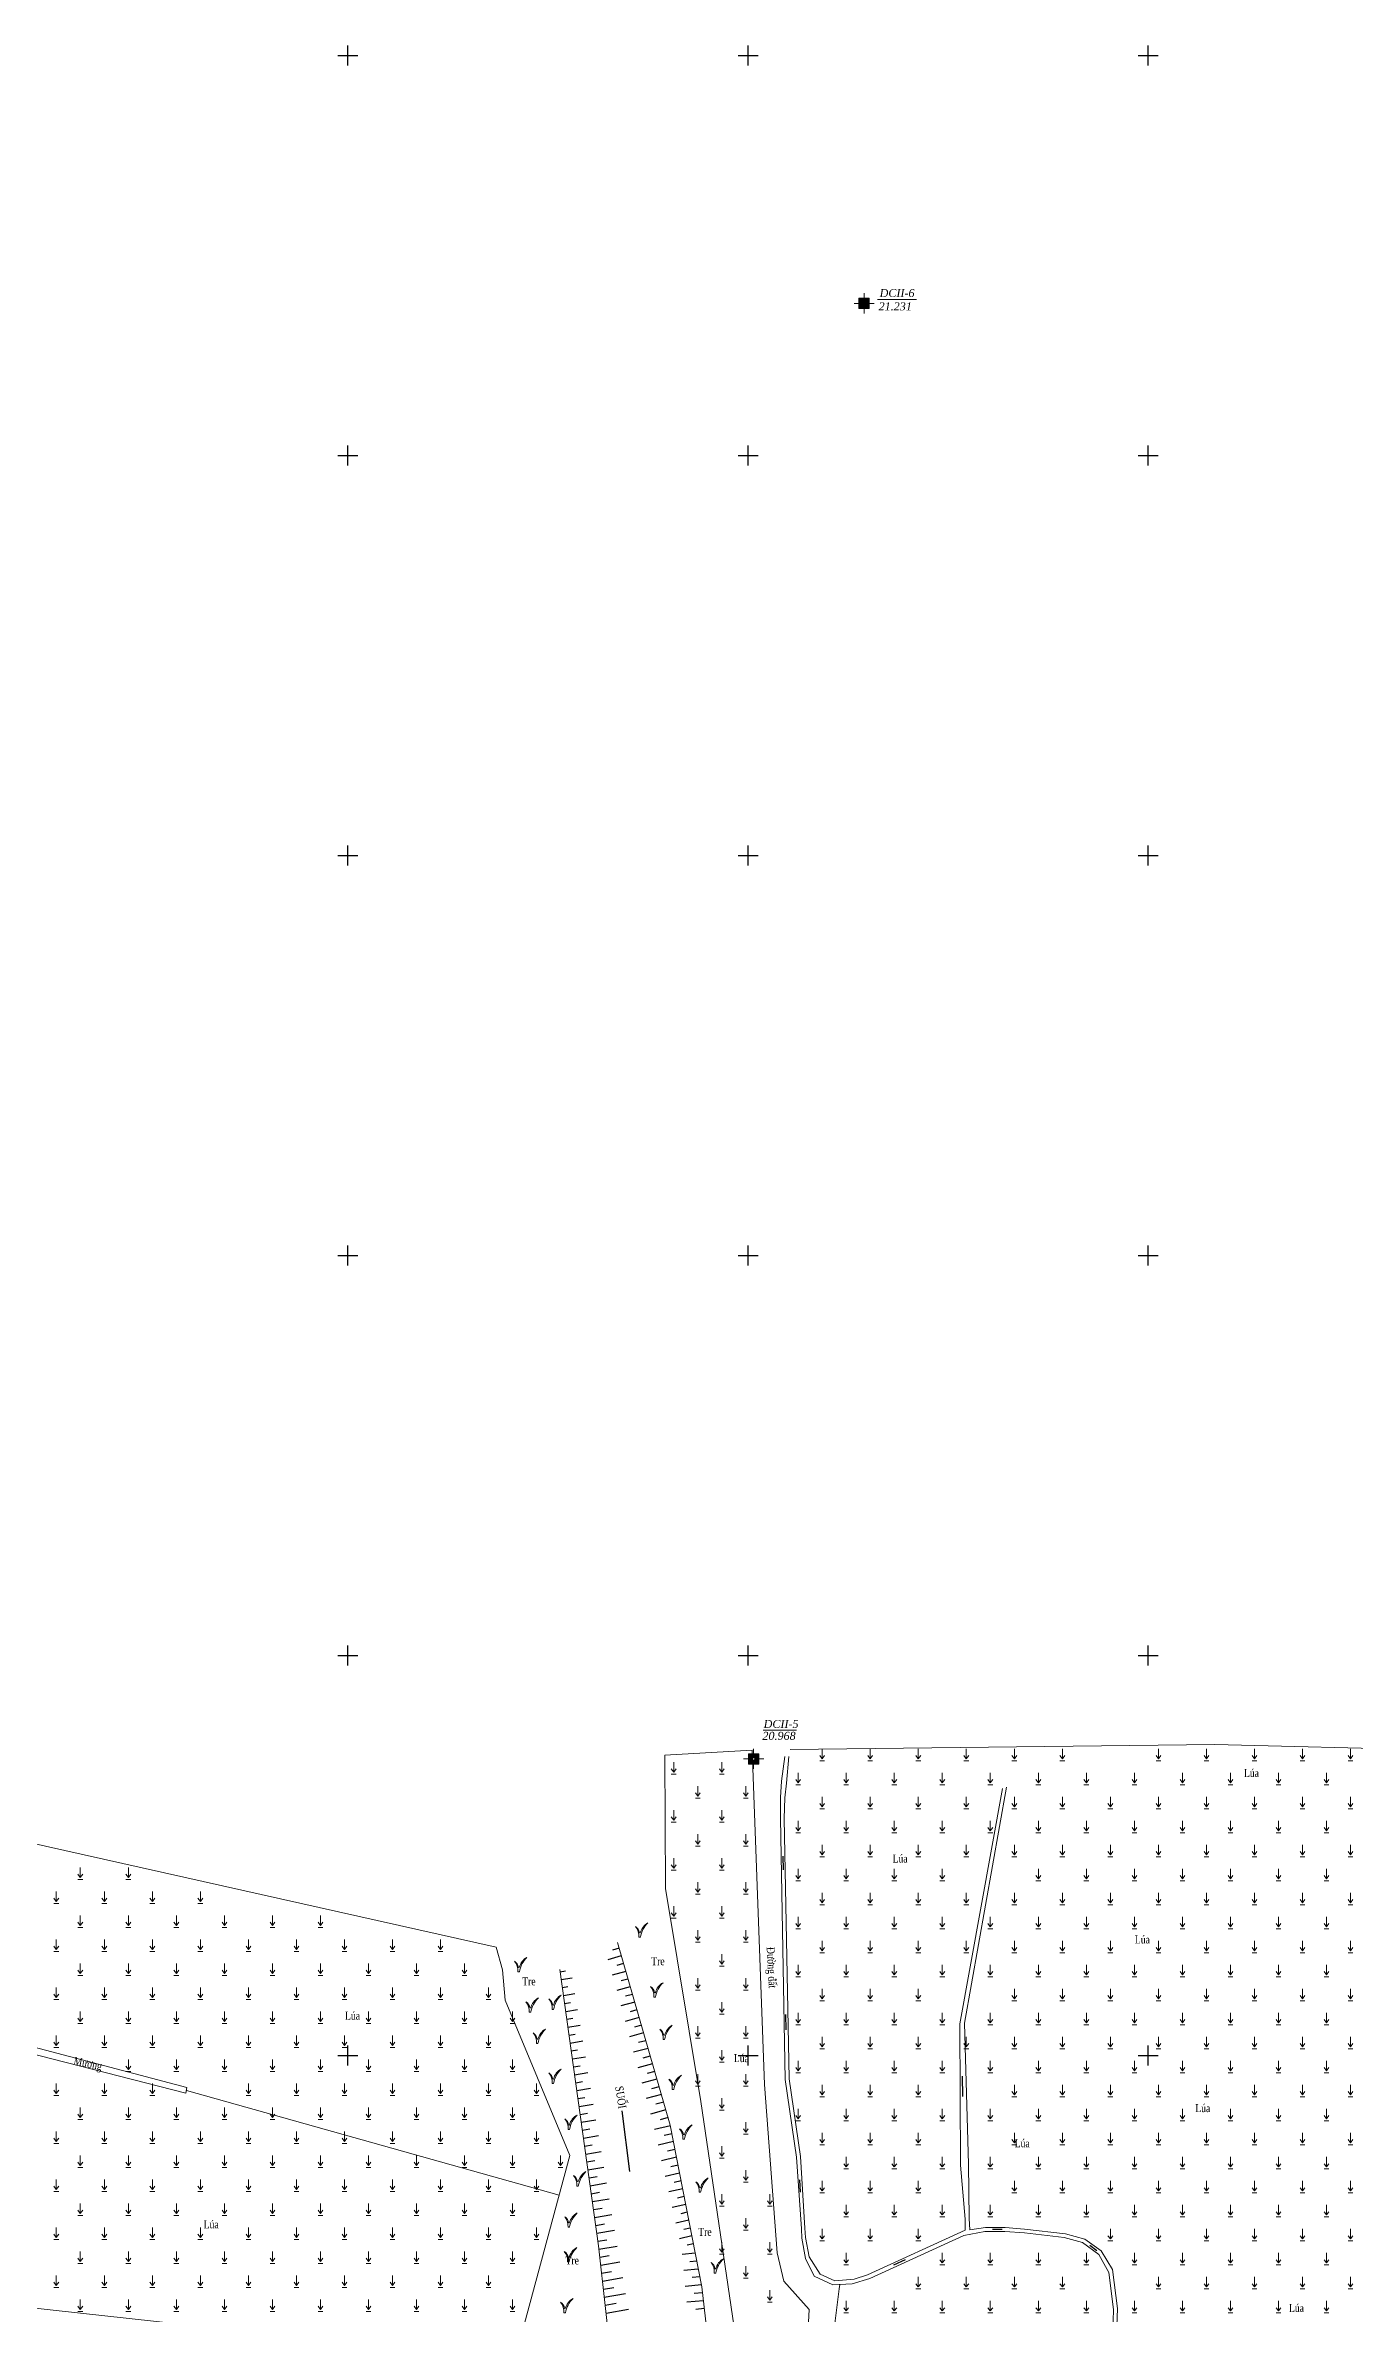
# Model space of a CAD drawing. Header units: metres. Extents: x 585499 to 586851, y 1565849 to 1566901.
# Drawn here: x 586262.2 to 586425.8, y 1566617.8 to 1566901.2 of the extents above; entities that cross this region are included whole.
import ezdxf
from ezdxf.enums import TextEntityAlignment as Align

# ---------------------------------------------------------------- set-up
doc = ezdxf.new("R2010")
doc.units = ezdxf.units.M
for name, color, linetype, lineweight in [('DAUGACH', 7, 'Continuous', 0), ('dct', 7, 'Continuous', 0), ('duong bo', 97, 'Continuous', 0), ('Ghi chu', 2, 'Continuous', 5), ('muong xay', 90, 'Continuous', 0), ('ten', 90, 'Continuous', 0), ('text', 7, 'Continuous', 0), ('ThucVat', 90, 'Continuous', 0), ('thuy van', 111, 'Continuous', 0), ('VUONG', 2, 'Continuous', 0)]:
    doc.layers.add(name, color=color, linetype=linetype, lineweight=lineweight)
for name, color, linetype in [('Diem', 7, 'Continuous'), ('K_HUNG', 7, 'Continuous'), ('taluy', 15, 'Continuous')]:
    doc.layers.add(name, color=color, linetype=linetype)
doc.styles.add('ghi chu', font='times.ttf', dxfattribs={"height": 1})
doc.styles.get("Standard").update_dxf_attribs({"font": 'simplex.shx'})
doc.styles.add('VNTIMEI', font='')
doc.styles.get('VNTIMEI').set_extended_font_data('.VnTime', italic=True)
doc.linetypes.add('B_DAP_CAO2', pattern='A,0.2,[130,ltypeshp.shx,S=0.7500000000000001,R=0,X=0,Y=-0.75],1.2,[130,ltypeshp.shx,S=0.25,R=0,X=0,Y=-0.25],1', length=2.4)
doc.linetypes.add('TAluy-500', pattern='A,0.667,[130,ltypeshp.shx,S=-0.25,R=0,X=-0.25,Y=0.25],0.333', length=1)
doc.linetypes.add('TAluy-500N', pattern='A,0.667,[130,ltypeshp.shx,S=-0.25,R=0,X=0.25,Y=-0.25],0.333', length=1)
doc.dimstyles.get("Standard").update_dxf_attribs({"dimtxt": 0.18, "dimasz": 0.18, "dimexe": 0.18, "dimexo": 0.0625, "dimgap": 0.09, "dimtad": 0, "dimtih": 1, "dimtoh": 1, "dimdec": 4, "dimzin": 0, "dimdsep": 46, "dimtxsty": 'Standard', "dimcen": 0.09, "dimadec": 0, "dimazin": 0, "dimtfac": 1, "dimtdec": 4, "dimtofl": 0, "dimtmove": 0, "dimatfit": 3, "dimfxl": 1, "dimtolj": 1, "dimtzin": 0, "dimarcsym": 0})

# ---------------------------------------------------------------- blocks, each defined once
blk = doc.blocks.new('aa')
at = {"layer": 'ThucVat', "color": 8}
for p, q in [((586849.3487158166, 1565409.619042327), (586849.0487158166, 1565410.019042327)), ((586849.3487158166, 1565409.619042327), (586849.3487158166, 1565410.869042327)), ((586849.3487158166, 1565409.619042327), (586849.6487158167, 1565410.019042327)), ((586849.0487158166, 1565409.369042327), (586849.6487158167, 1565409.369042327))]:
    blk.add_line(p, q, dxfattribs=at)
blk = doc.blocks.new('tre')
at = {"layer": 'Ghi chu', "color": 8}
blk.add_line((-0.4581687784585995, 2.170811738060081), (-0.02678256049287597, 2.173418245450137), dxfattribs=at)
at = {"layer": 'Ghi chu'}
blk.add_line((-0.7800000388195087, -3.094524458902015e-07), (-1.726021991999005e-09, -2.533511178626213e-10), dxfattribs=at)
at = {"layer": 'Ghi chu', "color": 8}
for centre, major_axis, ratio, start_param, end_param in [((-4.772513657949531, 1.608162517962853), (3.076535866745311, 3.076535866745311), 0.9999999999999022, 5.627468846478097, 6.498727628251489), ((-7.851839350856864, 0.6854456025702689), (-5.023979863572765, 5.023979863572765), 0.9999999999999891, 3.830366531754255, 4.628631629884755), ((7.569916903618463, 0.306761078211764), (-5.531466882671172, 5.531466882671173), 0.99999999999999, -0.2845391463814027, 0.5444522491529895), ((12.58891754404962, -2.098507465559521), (-9.024538174164114, 9.024538174164114), 0.9999999999999865, -0.02725136566702524, 0.6202220842804578)]:
    blk.add_ellipse(centre, major_axis=major_axis, ratio=ratio, start_param=start_param, end_param=end_param, dxfattribs=at)
blk = doc.blocks.new('m_betong')
at = {"layer": 'DAUGACH'}
for p, q in [((-0.001799999969080091, 0), (-0.0009999999310821295, 0)), ((0, 0.0009999992325901985), (0, 0.001799999736249447)), ((0.001000000163912773, 0), (0.001799999969080091, 0)), ((0, -0.001800000667572021), (0, -0.001000001095235348))]:
    blk.add_line(p, q, dxfattribs=at)
at = {"layer": 'VUONG', "color": 6}
for p, q in [((-0.0008769840933382511, -0.0009230179712176323), (-0.0008769840933382511, 0.0009230170398950577)), ((-0.0008769840933382511, -0.0009230179712176323), (-0.0008769840933382511, 0.0009230170398950577)), ((-0.0008269840618595481, -0.0009230179712176323), (-0.0008269840618595481, 0.0009230170398950577)), ((-0.0007769840303808451, -0.0009230179712176323), (-0.0007769840303808451, 0.0009230170398950577)), ((-0.000726983998902142, -0.0009230179712176323), (-0.000726983998902142, 0.0009230170398950577)), ((-0.000676983967423439, -0.0009230179712176323), (-0.000676983967423439, 0.0009230170398950577)), ((-0.000626983935944736, -0.0009230179712176323), (-0.000626983935944736, 0.0009230170398950577)), ((-0.000576983904466033, -0.0009230179712176323), (-0.000576983904466033, 0.0009230170398950577)), ((-0.00052698387298733, -0.0009230179712176323), (-0.00052698387298733, 0.0009230170398950577)), ((-0.0004769838415086269, -0.0009230179712176323), (-0.0004769838415086269, 0.0009230170398950577)), ((-0.0004769838415086269, -0.0009230179712176323), (-0.0004769838415086269, 0.0009230170398950577)), ((-0.0004269838100299239, -0.0009230179712176323), (-0.0004269838100299239, 0.0009230165742337704)), ((-0.0003769837785512209, -0.0009230179712176323), (-0.0003769837785512209, 0.0009230165742337704)), ((-0.0003269837470725179, -0.0009230179712176323), (-0.0003269837470725179, 0.0009230165742337704)), ((-0.0002769837155938148, -0.0009230179712176323), (-0.0002769837155938148, 0.0009230165742337704)), ((-0.0002269836841151118, 0.0009230179712176323), (-0.0002269836841151118, -0.0009230165742337704)), ((-0.0002269836841151118, -0.0009230179712176323), (-0.0002269836841151118, 0.0009230165742337704)), ((-0.0001769836526364088, 0.0001024408265948296), (-0.0001769836526364088, 0.0009230165742337704)), ((-0.0001269836211577058, 0.0001602889969944954), (-0.0001269836211577058, 0.0009230165742337704)), ((-7.698358967900276e-05, 0.000189448706805706), (-7.698358967900276e-05, 0.0009230165742337704)), ((-7.698358967900276e-05, 0.000189448706805706), (-7.698358967900276e-05, 0.0009230165742337704)), ((-2.698355820029974e-05, 0.0002027046866714954), (-2.698355820029974e-05, 0.0009230165742337704)), ((2.301647327840328e-05, 0.0002031936310231686), (2.301647327840328e-05, 0.0009230165742337704)), ((7.30165047571063e-05, 0.0001910128630697727), (7.30165047571063e-05, 0.0009230165742337704)), ((0.0001230165362358093, 0.0001633535139262676), (0.0001230165362358093, 0.0009230165742337704)), ((0.0001730165677145123, 0.0001090075820684433), (0.0001730165677145123, 0.0009230165742337704)), ((0.0002230165991932154, -0.0009230179712176323), (0.0002230165991932154, 0.0009230165742337704)), ((0.0002730166306719184, -0.0009230179712176323), (0.0002730166306719184, 0.0009230165742337704)), ((0.0003230166621506214, -0.0009230179712176323), (0.0003230166621506214, 0.0009230165742337704)), ((0.0003230166621506214, -0.0009230179712176323), (0.0003230166621506214, 0.0009230165742337704)), ((0.0003730166936293244, -0.0009230179712176323), (0.0003730166936293244, 0.0009230165742337704)), ((0.0004230167251080275, -0.0009230179712176323), (0.0004230167251080275, 0.0009230165742337704)), ((0.0004730167565867305, -0.0009230179712176323), (0.0004730167565867305, 0.0009230161085724831)), ((0.0005230167880654335, -0.0009230179712176323), (0.0005230167880654335, 0.0009230161085724831)), ((0.0005730168195441365, -0.0009230179712176323), (0.0005730168195441365, 0.0009230161085724831)), ((0.0006230168510228395, -0.0009230179712176323), (0.0006230168510228395, 0.0009230161085724831)), ((0.0006730168825015426, -0.0009230179712176323), (0.0006730168825015426, 0.0009230161085724831)), ((0.0007230169139802456, -0.0009230179712176323), (0.0007230169139802456, 0.0009230161085724831)), ((0.0007230169139802456, -0.0009230179712176323), (0.0007230169139802456, 0.0009230161085724831)), ((0.0007730169454589486, -0.0009230179712176323), (0.0007730169454589486, 0.0009230161085724831)), ((0.0008230169769376516, -0.0009230179712176323), (0.0008230169769376516, 0.0009230161085724831)), ((0.0008730170084163547, -0.0009230179712176323), (0.0008730170084163547, 0.0009230161085724831)), ((-0.0001769836526364088, -0.0001024408265948296), (-0.0001769836526364088, -0.0009230165742337704)), ((-0.0001269836211577058, -0.0001602889969944954), (-0.0001269836211577058, -0.0009230165742337704)), ((-7.698358967900276e-05, -0.000189448706805706), (-7.698358967900276e-05, -0.0009230165742337704)), ((-2.698355820029974e-05, -0.0002027046866714954), (-2.698355820029974e-05, -0.0009230165742337704)), ((2.301647327840328e-05, -0.0002031936310231686), (2.301647327840328e-05, -0.0009230165742337704)), ((7.30165047571063e-05, -0.0001910128630697727), (7.30165047571063e-05, -0.0009230165742337704)), ((0.0001230165362358093, -0.0001633535139262676), (0.0001230165362358093, -0.0009230165742337704)), ((0.0001730165677145123, -0.0001090075820684433), (0.0001730165677145123, -0.0009230165742337704))]:
    blk.add_line(p, q, dxfattribs=at)
blk.add_lwpolyline([(-0.000923016807064414, -0.0009230179712176323), (0.0009230170398950577, -0.0009230179712176323), (0.0009230170398950577, 0.0009230161085724831), (-0.000923016807064414, 0.0009230170398950577)], close=True, dxfattribs=at)
blk.add_circle((0, 0), 0.000204492793055741, dxfattribs=at)

msp = doc.modelspace()

# ---------------------------------------------------------------- linework, layer by layer
at = {"layer": 'Diem', "color": 8}
msp.add_point((586364.499, 1566869), dxfattribs=at)
at = {"layer": 'duong bo', "color": 8, "elevation": 14.25}
for points in [[(586173.716, 1566694.182), (586174.1175840273, 1566695.932875632), (586318.5251643934, 1566663.565331665), (586319.3060000001, 1566660.744)], [(586346.979, 1566541.364), (586336.0721841605, 1566558.389738515), (586335.956, 1566584.803), (586347.7930000001, 1566601.642), (586348.8114387393, 1566612.352202469), (586344.080712434, 1566644.248668919), (586339.6976734881, 1566670.899729448), (586339.591, 1566687.538), (586350.52, 1566688.171)], [(586319.3060000001, 1566660.744), (586319.638, 1566656.936), (586327.711, 1566637.501), (586322.0530000001, 1566616.528), (586301.9260000001, 1566613.949), (586299.659, 1566606.95), (586291.0070000001, 1566597.59), (586309.0140000001, 1566560.839), (586317.008, 1566536.703), (586350.3790000001, 1566512.934), (586363.207, 1566498.066), (586363.207, 1566498.066)], [(586326.3835630055, 1566632.580474004), (586279.8226408015, 1566645.656226184)], [(586227.0756331456, 1566622.13849173), (586301.9260000001, 1566613.949)]]:
    msp.add_lwpolyline(points, dxfattribs=at)
at = {"layer": 'duong bo', "color": 8}
msp.add_lwpolyline([(586355.236400385, 1566688.243854555), (586408.2949511368, 1566688.899227911), (586434.9160000001, 1566688.202)], dxfattribs=at)
at = {"layer": 'duong bo', "color": 8, "linetype": 'B_DAP_CAO2', "elevation": 14.25}
for points in [[(586350.52, 1566688.171), (586352.0340000001, 1566646.387), (586353.63, 1566625.369), (586354.4750000001, 1566621.828), (586357.628, 1566618.273), (586356.1020000001, 1566589.296), (586345.378, 1566562.027), (586345.0020000001, 1566559.65), (586345.579, 1566554.881), (586346.979, 1566541.364)], [(586349.43, 1566541.247), (586348.836, 1566547.831), (586346.9040000001, 1566555.604), (586346.631, 1566558.859), (586347.3910000001, 1566561.658), (586356.5160000001, 1566582.364), (586359.1482163549, 1566589.058721238), (586360.7490000001, 1566615.839), (586361.3720000001, 1566620.875), (586361.475244126, 1566621.401846944)]]:
    msp.add_lwpolyline(points, dxfattribs=at)
at = {"layer": 'K_HUNG', "color": 8}
for p, q in [((586300, 1566898.75), (586300, 1566901.25)), ((586350, 1566898.75), (586350, 1566901.25)), ((586400, 1566898.75), (586400, 1566901.25)), ((586298.75, 1566900), (586301.25, 1566900)), ((586348.75, 1566900), (586351.25, 1566900)), ((586398.75, 1566900), (586401.25, 1566900)), ((586300, 1566848.75), (586300, 1566851.25)), ((586350, 1566848.75), (586350, 1566851.25)), ((586400, 1566848.75), (586400, 1566851.25)), ((586298.75, 1566850), (586301.25, 1566850)), ((586348.75, 1566850), (586351.25, 1566850)), ((586398.75, 1566850), (586401.25, 1566850)), ((586298.75, 1566800), (586301.25, 1566800)), ((586300, 1566798.75), (586300, 1566801.25)), ((586348.75, 1566800), (586351.25, 1566800)), ((586350, 1566798.75), (586350, 1566801.25)), ((586398.75, 1566800), (586401.25, 1566800)), ((586400, 1566798.75), (586400, 1566801.25)), ((586300, 1566748.75), (586300, 1566751.25)), ((586350, 1566748.75), (586350, 1566751.25)), ((586400, 1566748.75), (586400, 1566751.25)), ((586298.75, 1566750), (586301.25, 1566750)), ((586348.75, 1566750), (586351.25, 1566750)), ((586398.75, 1566750), (586401.25, 1566750)), ((586298.75, 1566700), (586301.25, 1566700)), ((586300, 1566698.75), (586300, 1566701.25)), ((586348.75, 1566700), (586351.25, 1566700)), ((586350, 1566698.75), (586350, 1566701.25)), ((586398.75, 1566700), (586401.25, 1566700)), ((586400, 1566698.75), (586400, 1566701.25)), ((586298.75, 1566650), (586301.25, 1566650)), ((586300, 1566648.75), (586300, 1566651.25)), ((586348.75, 1566650), (586351.25, 1566650)), ((586350, 1566648.75), (586350, 1566651.25)), ((586398.75, 1566650), (586401.25, 1566650)), ((586400, 1566648.75), (586400, 1566651.25))]:
    msp.add_line(p, q, dxfattribs=at)
at = {"layer": 'muong xay', "color": 8, "elevation": 14.25}
for points in [[(586395.525, 1566614.017), (586395.6320000001, 1566618.291), (586395.076, 1566622.887), (586393.8280000001, 1566625.142), (586391.7640000001, 1566626.642), (586389.4920000001, 1566627.272), (586384.5140000001, 1566627.845), (586382.0830000001, 1566628.02), (586379.559, 1566628.023), (586376.9670000001, 1566627.501), (586365.2030000001, 1566622.133), (586363.0210000001, 1566621.475), (586360.591, 1566621.36), (586358.233, 1566622.447), (586357.1540000001, 1566624.638), (586356.714, 1566627.183), (586356.677, 1566628.361), (586356.047, 1566637.316), (586354.618, 1566647.018), (586354.052, 1566679.657), (586354.0460000001, 1566682.272), (586354.164, 1566684.32), (586354.5850000001, 1566687.405)], [(586355.072, 1566687.393), (586354.782, 1566684.057), (586354.577, 1566682.233), (586354.5140000001, 1566679.642), (586355.136, 1566647.096), (586356.554, 1566637.386), (586357.103, 1566628.419), (586357.162, 1566627.269), (586357.6390000001, 1566624.861), (586359.01, 1566622.682), (586360.8350000001, 1566621.85), (586363.2420000001, 1566622.074), (586364.9130000001, 1566622.619), (586377.136, 1566628.186), (586377.126, 1566629.574)], [(586377.6020000001, 1566629.656), (586377.701, 1566628.211), (586379.6440000001, 1566628.529), (586382.104, 1566628.503), (586384.5460000001, 1566628.324), (586389.636, 1566627.73), (586392.064, 1566627.082), (586394.0900000001, 1566625.599), (586395.525, 1566623.274), (586396.157, 1566618.415), (586396.003, 1566614.034), (586395.175, 1566600.975), (586394.804, 1566590.969)]]:
    msp.add_lwpolyline(points, dxfattribs=at)
at = {"layer": 'taluy', "color": 8}
for p, q in [((586333.8822491444, 1566663.418536464), (586333.0473424281, 1566663.181020978)), ((586326.5255379091, 1566660.491054873), (586327.1829946399, 1566660.601700392)), ((586334.1604513956, 1566662.458002156), (586332.4860595049, 1566661.981668698)), ((586334.7168558982, 1566660.536933539), (586333.0333070911, 1566660.057995108)), ((586334.4386536469, 1566661.497467848), (586333.5991684725, 1566661.258649875)), ((586326.6640570756, 1566659.500304281), (586328.0064111607, 1566659.72621339)), ((586326.802576242, 1566658.509553689), (586327.4874735965, 1566658.624817279)), ((586326.9410954085, 1566657.518803097), (586328.338330741, 1566657.753948349)), ((586335.2732604007, 1566658.615864923), (586333.5805546772, 1566658.134321519)), ((586334.9950581494, 1566659.576399231), (586334.1509945168, 1566659.336278772)), ((586335.5514626519, 1566657.655330614), (586334.7028205611, 1566657.413907669)), ((586327.079614575, 1566656.528052506), (586327.7919525532, 1566656.647934167)), ((586327.2181337415, 1566655.537301914), (586328.6702503214, 1566655.781683308)), ((586327.356652908, 1566654.546551322), (586328.0964315098, 1566654.671051054)), ((586335.8354865707, 1566656.67469614), (586334.1171067745, 1566656.207673296)), ((586336.3919609587, 1566654.753386233), (586334.6416415339, 1566654.277682808)), ((586336.1137237648, 1566655.714041186), (586335.2465489595, 1566655.478359619)), ((586327.4951720745, 1566653.55580073), (586329.0021699019, 1566653.809418266)), ((586327.633691241, 1566652.565050138), (586328.4009104664, 1566652.694167942)), ((586327.7722104075, 1566651.574299547), (586329.3340894822, 1566651.837153225)), ((586336.9484353468, 1566652.832076326), (586335.1661762933, 1566652.347692319)), ((586336.6701981528, 1566653.79273128), (586335.7870535331, 1566653.552709421)), ((586337.2266725409, 1566651.871421373), (586336.327558107, 1566651.627059224)), ((586327.910729574, 1566650.583548955), (586328.7053894232, 1566650.71728483)), ((586328.0492487405, 1566649.592798363), (586329.6660090626, 1566649.864888184)), ((586337.5049097349, 1566650.910766419), (586335.6907110527, 1566650.41770183)), ((586338.061384123, 1566648.989456512), (586336.2152458121, 1566648.487711342)), ((586337.783146929, 1566649.950111466), (586336.8680626807, 1566649.701409026)), ((586328.1877679069, 1566648.602047771), (586329.0098683798, 1566648.740401717)), ((586328.3262870734, 1566647.611297179), (586329.9979286429, 1566647.892623143)), ((586328.4648062399, 1566646.620546588), (586329.3143473365, 1566646.763518605)), ((586338.6178585112, 1566647.068146605), (586336.7397805715, 1566646.557720853)), ((586338.3396213171, 1566648.028801559), (586337.4085672544, 1566647.775758828)), ((586338.8960957052, 1566646.107491652), (586337.9490718283, 1566645.85010863)), ((586328.6033254064, 1566645.629795996), (586330.3298482232, 1566645.920358102)), ((586328.7418445729, 1566644.639045404), (586329.6188262932, 1566644.786635493)), ((586328.8803637394, 1566643.648294812), (586330.6617678036, 1566643.948093061)), ((586339.1743328993, 1566645.146836699), (586337.2643153309, 1566644.627730364)), ((586339.7308072873, 1566643.225526792), (586337.7888500904, 1566642.697739876)), ((586339.4525700933, 1566644.186181745), (586338.4895764019, 1566643.924458432)), ((586329.0188829058, 1566642.65754422), (586329.9233052498, 1566642.80975238)), ((586329.1574020723, 1566641.666793629), (586330.993687384, 1566641.97582802)), ((586329.2959212388, 1566640.676043037), (586330.2277842064, 1566640.832869268)), ((586340.3018446942, 1566641.221926004), (586338.3005600164, 1566640.764542493)), ((586340.0090444812, 1566642.264871838), (586339.0300809756, 1566641.998808235)), ((586329.4344404053, 1566639.685292445), (586331.3256069643, 1566640.003562979)), ((586329.5729595718, 1566638.694541853), (586330.5322631631, 1566638.855986156)), ((586329.7114787382, 1566637.703791261), (586331.6575265446, 1566638.031297938)), ((586340.6831905682, 1566639.257512697), (586338.7461623895, 1566638.814814685)), ((586340.4925176312, 1566640.23971935), (586339.507939417, 1566640.01469897)), ((586340.8738635051, 1566638.275306044), (586339.9214135406, 1566638.057628412)), ((586329.8499979047, 1566636.713040669), (586330.8367421197, 1566636.879103044)), ((586329.9885170712, 1566635.722290078), (586331.989446125, 1566636.059032897)), ((586330.1270362377, 1566634.731539486), (586331.1412210765, 1566634.902219931)), ((586341.064536442, 1566637.293099391), (586339.1917647625, 1566636.865086877)), ((586341.445882316, 1566635.328686084), (586339.6373671355, 1566634.915359069)), ((586341.2552093789, 1566636.310892737), (586340.334887664, 1566636.100557855)), ((586330.2655554042, 1566633.740788894), (586332.3213657053, 1566634.086767856)), ((586330.4040745707, 1566632.750038302), (586331.4457000331, 1566632.925336819)), ((586330.5425937372, 1566631.759287711), (586332.6532852857, 1566632.114502815)), ((586341.8272281899, 1566633.364272778), (586340.0829695086, 1566632.965631261)), ((586341.636555253, 1566634.346479431), (586340.7483617875, 1566634.143487298)), ((586342.0179011268, 1566632.382066125), (586341.161835911, 1566632.186416741)), ((586330.6811129036, 1566630.768537119), (586331.7501789897, 1566630.948453707)), ((586330.8196320701, 1566629.777786527), (586332.985204866, 1566630.142237774)), ((586330.9581512366, 1566628.787035935), (586332.0546579463, 1566628.971570594)), ((586342.2085740637, 1566631.399859471), (586340.5285718816, 1566631.015903453)), ((586342.5899199377, 1566629.435446165), (586340.9741742547, 1566629.066175645)), ((586342.3992470007, 1566630.417652818), (586341.5753100344, 1566630.229346184)), ((586331.0966704031, 1566627.796285343), (586333.3171244464, 1566628.169972733)), ((586331.2351895696, 1566626.805534752), (586332.3591369031, 1566626.994687482)), ((586331.361863235, 1566625.812790642), (586333.6490440267, 1566626.197707692)), ((586342.9712658116, 1566627.471032858), (586341.4197766277, 1566627.116447837)), ((586342.7805928746, 1566628.453239511), (586341.9887841579, 1566628.272275626)), ((586343.1619387484, 1566626.488826205), (586342.4022582814, 1566626.315205069)), ((586331.4733545133, 1566624.81749144), (586332.6441791651, 1566625.014533306)), ((586331.5873343959, 1566623.799976096), (586333.9891969423, 1566624.2268671)), ((586343.3920796117, 1566625.303309841), (586341.765636418, 1566625.150713953)), ((586343.7750634709, 1566623.330458839), (586341.9524587523, 1566623.159458717)), ((586343.5835715414, 1566624.31688434), (586342.7213095633, 1566624.235985338)), ((586331.6988868332, 1566622.804130917), (586332.9315376445, 1566623.023214038)), ((586331.8104392706, 1566621.808285738), (586334.3391799694, 1566622.257727217)), ((586331.9219917079, 1566620.812440559), (586333.2180815954, 1566621.042798917)), ((586344.1580473301, 1566621.357607838), (586342.1392810865, 1566621.168203481)), ((586343.9665554005, 1566622.344033339), (586343.00621266, 1566622.253932219)), ((586332.0335441453, 1566619.816595379), (586334.6891629965, 1566620.288587333)), ((586332.1450965827, 1566618.8207502), (586333.5046255464, 1566619.062383796)), ((586332.2566490201, 1566617.82490502), (586335.0391460237, 1566618.31944745)), ((586344.40704897, 1566619.372186378), (586342.3261034208, 1566619.176948245)), ((586344.2920546866, 1566620.365789029), (586343.2623734701, 1566620.269182446)), ((586344.5220432534, 1566618.378583728), (586343.4707789207, 1566618.279952177))]:
    msp.add_line(p, q, dxfattribs=at)
at = {"layer": 'ten', "color": 8}
for p, q in [((586366.1665876117, 1566869.501272519), (586371.0245160674, 1566869.501272519)), ((586351.897761041, 1566690.696734643), (586356.0384444953, 1566690.696734643))]:
    msp.add_line(p, q, dxfattribs=at)
at = {"layer": 'thuy van', "color": 8, "linetype": 'TAluy-500', "elevation": 14.25}
for points in [[(586381.797, 1566683.37), (586376.456, 1566653.992), (586376.5240000001, 1566636.324), (586377.126, 1566629.574)], [(586381.797, 1566683.37), (586376.456, 1566653.992), (586376.5240000001, 1566636.324), (586377.126, 1566629.574)], [(586377.6020000001, 1566629.656), (586377.545, 1566636.427), (586377.039, 1566654.066), (586382.2910000001, 1566683.554)], [(586377.6020000001, 1566629.656), (586377.545, 1566636.427), (586377.039, 1566654.066), (586382.2910000001, 1566683.554)]]:
    msp.add_lwpolyline(points, dxfattribs=at)
at = {"layer": 'thuy van', "color": 8, "linetype": 'TAluy-500N', "elevation": 14.25}
msp.add_lwpolyline([(586209.981, 1566675.357), (586206.1290000001, 1566666.955), (586228.443, 1566659.613), (586279.883, 1566646.006), (586279.7660000001, 1566645.328), (586228.182, 1566658.531), (586206.0841128539, 1566665.324273497), (586204.3250000001, 1566665.068), (586189.8520000001, 1566640.633), (586189.7300000001, 1566639.04), (586193.8150000001, 1566634.491), (586207.233, 1566627.194), (586206.962, 1566626.733), (586193.435, 1566633.895), (586188.93, 1566638.625)], dxfattribs=at)
msp.add_lwpolyline([(586209.981, 1566675.357), (586206.1290000001, 1566666.955), (586228.443, 1566659.613), (586279.883, 1566646.006), (586279.7660000001, 1566645.328), (586228.182, 1566658.531), (586206.0841128539, 1566665.324273497), (586204.3250000001, 1566665.068), (586189.8520000001, 1566640.633), (586189.7300000001, 1566639.04), (586193.8150000001, 1566634.491), (586207.233, 1566627.194), (586206.962, 1566626.733), (586193.435, 1566633.895), (586188.93, 1566638.625)], dxfattribs=at)
at = {"layer": 'thuy van', "color": 8, "elevation": 14.25}
for points in [[(586345.8037145995, 1566607.304363271), (586344.2056416053, 1566621.112437157), (586340.283, 1566641.319), (586333.6730000001, 1566664.141)], [(586333.0700000001, 1566610.564), (586331.313, 1566626.249), (586326.4850000001, 1566660.781)]]:
    msp.add_lwpolyline(points, dxfattribs=at)

# ---------------------------------------------------------------- block references
at = {"layer": 'dct', "color": 8, "linetype": 'TAluy-500', "xscale": 700, "yscale": 700, "zscale": 700}
for p in [(586364.499, 1566869), (586364.499, 1566869), (586364.499, 1566869), (586364.499, 1566869), (586350.686, 1566687.088), (586350.686, 1566687.088), (586350.686, 1566687.088), (586350.686, 1566687.088)]:
    msp.add_blockref('m_betong', p, dxfattribs=at)
at = {"layer": 'ThucVat', "color": 8}
for p in [(-508.6396418444347, 1275.818558912957, 14.25), (-502.6396418444347, 1275.818558912957, 14.25), (-502.6396418444347, 1275.818558912957, 14.25), (-490.0876531483373, 1277.480271707987), (-484.0876531483373, 1277.480271707987), (-478.0876531483373, 1277.480271707987), (-472.0876531483373, 1277.480271707987), (-466.0876531483373, 1277.480271707987), (-460.0876531483373, 1277.480271707987), (-448.0876531483373, 1277.480271707987), (-442.0876531483373, 1277.480271707987), (-436.0876531483373, 1277.480271707987), (-430.0876531483373, 1277.480271707987), (-424.0876531483373, 1277.480271707987), (-424.0876531483373, 1277.480271707987), (-505.6396418444347, 1272.818558912957, 14.25), (-499.6396418444347, 1272.818558912957, 14.25), (-499.6396418444347, 1272.818558912957, 14.25), (-493.0876531483373, 1274.480271707987), (-487.0876531483373, 1274.480271707987), (-481.0876531483373, 1274.480271707987), (-475.0876531483373, 1274.480271707987), (-469.0876531483373, 1274.480271707987), (-463.0876531483373, 1274.480271707987), (-457.0876531483373, 1274.480271707987), (-451.0876531483373, 1274.480271707987), (-445.0876531483373, 1274.480271707987), (-439.0876531483373, 1274.480271707987), (-433.0876531483373, 1274.480271707987), (-427.0876531483373, 1274.480271707987), (-427.0876531483373, 1274.480271707987), (-508.6396418444347, 1269.818558912957, 14.25), (-502.6396418444347, 1269.818558912957, 14.25), (-502.6396418444347, 1269.818558912957, 14.25), (-490.0876531483373, 1271.480271707987), (-484.0876531483373, 1271.480271707987), (-478.0876531483373, 1271.480271707987), (-472.0876531483373, 1271.480271707987), (-466.0876531483373, 1271.480271707987), (-460.0876531483373, 1271.480271707987), (-454.0876531483373, 1271.480271707987), (-448.0876531483373, 1271.480271707987), (-442.0876531483373, 1271.480271707987), (-436.0876531483373, 1271.480271707987), (-430.0876531483373, 1271.480271707987), (-424.0876531483373, 1271.480271707987), (-424.0876531483373, 1271.480271707987), (-505.6396418444347, 1266.818558912957, 14.25), (-499.6396418444347, 1266.818558912957, 14.25), (-499.6396418444347, 1266.818558912957, 14.25), (-493.0876531483373, 1268.480271707987), (-487.0876531483373, 1268.480271707987), (-481.0876531483373, 1268.480271707987), (-475.0876531483373, 1268.480271707987), (-469.0876531483373, 1268.480271707987), (-463.0876531483373, 1268.480271707987), (-457.0876531483373, 1268.480271707987), (-451.0876531483373, 1268.480271707987), (-445.0876531483373, 1268.480271707987), (-439.0876531483373, 1268.480271707987), (-433.0876531483373, 1268.480271707987), (-427.0876531483373, 1268.480271707987), (-427.0876531483373, 1268.480271707987), (-508.6396418444347, 1263.818558912957, 14.25), (-502.6396418444347, 1263.818558912957, 14.25), (-502.6396418444347, 1263.818558912957, 14.25), (-490.0876531483373, 1265.480271707987), (-484.0876531483373, 1265.480271707987), (-478.0876531483373, 1265.480271707987), (-472.0876531483373, 1265.480271707987), (-466.0876531483373, 1265.480271707987), (-460.0876531483373, 1265.480271707987), (-454.0876531483373, 1265.480271707987), (-448.0876531483373, 1265.480271707987), (-442.0876531483373, 1265.480271707987), (-436.0876531483373, 1265.480271707987), (-430.0876531483373, 1265.480271707987), (-424.0876531483373, 1265.480271707987), (-424.0876531483373, 1265.480271707987), (-582.7742721281247, 1262.654179292032), (-576.7742721281247, 1262.654179292032), (-505.6396418444347, 1260.818558912957, 14.25), (-499.6396418444347, 1260.818558912957, 14.25), (-499.6396418444347, 1260.818558912957, 14.25), (-493.0876531483373, 1262.480271707987), (-487.0876531483373, 1262.480271707987), (-481.0876531483373, 1262.480271707987), (-475.0876531483373, 1262.480271707987), (-463.0876531483373, 1262.480271707987), (-457.0876531483373, 1262.480271707987), (-451.0876531483373, 1262.480271707987), (-445.0876531483373, 1262.480271707987), (-439.0876531483373, 1262.480271707987), (-433.0876531483373, 1262.480271707987), (-427.0876531483373, 1262.480271707987), (-427.0876531483373, 1262.480271707987), (-585.7742721281247, 1259.654179292032), (-579.7742721281247, 1259.654179292032), (-573.7742721281247, 1259.654179292032), (-567.7742721281247, 1259.654179292032), (-508.6396418444347, 1257.818558912957, 14.25), (-502.6396418444347, 1257.818558912957, 14.25), (-502.6396418444347, 1257.818558912957, 14.25), (-490.0876531483373, 1259.480271707987), (-484.0876531483373, 1259.480271707987), (-478.0876531483373, 1259.480271707987), (-472.0876531483373, 1259.480271707987), (-466.0876531483373, 1259.480271707987), (-460.0876531483373, 1259.480271707987), (-454.0876531483373, 1259.480271707987), (-448.0876531483373, 1259.480271707987), (-442.0876531483373, 1259.480271707987), (-436.0876531483373, 1259.480271707987), (-430.0876531483373, 1259.480271707987), (-424.0876531483373, 1259.480271707987), (-424.0876531483373, 1259.480271707987), (-582.7742721281247, 1256.654179292032), (-576.7742721281247, 1256.654179292032), (-570.7742721281247, 1256.654179292032), (-564.7742721281247, 1256.654179292032), (-558.7742721281247, 1256.654179292032), (-552.7742721281247, 1256.654179292032), (-493.0876531483373, 1256.480271707987), (-487.0876531483373, 1256.480271707987), (-481.0876531483373, 1256.480271707987), (-475.0876531483373, 1256.480271707987), (-469.0876531483373, 1256.480271707987), (-463.0876531483373, 1256.480271707987), (-457.0876531483373, 1256.480271707987), (-451.0876531483373, 1256.480271707987), (-445.0876531483373, 1256.480271707987), (-439.0876531483373, 1256.480271707987), (-433.0876531483373, 1256.480271707987), (-427.0876531483373, 1256.480271707987), (-427.0876531483373, 1256.480271707987), (-585.7742721281247, 1253.654179292032), (-579.7742721281247, 1253.654179292032), (-573.7742721281247, 1253.654179292032), (-567.7742721281247, 1253.654179292032), (-561.7742721281247, 1253.654179292032), (-555.7742721281247, 1253.654179292032), (-549.7742721281247, 1253.654179292032), (-543.7742721281247, 1253.654179292032), (-537.7742721281247, 1253.654179292032), (-505.6396418444347, 1254.818558912957, 14.25), (-499.6396418444347, 1254.818558912957, 14.25), (-499.6396418444347, 1254.818558912957, 14.25), (-490.0876531483373, 1253.480271707987), (-484.0876531483373, 1253.480271707987), (-478.0876531483373, 1253.480271707987), (-472.0876531483373, 1253.480271707987), (-466.0876531483373, 1253.480271707987), (-460.0876531483373, 1253.480271707987), (-454.0876531483373, 1253.480271707987), (-448.0876531483373, 1253.480271707987), (-442.0876531483373, 1253.480271707987), (-436.0876531483373, 1253.480271707987), (-430.0876531483373, 1253.480271707987), (-424.0876531483373, 1253.480271707987), (-424.0876531483373, 1253.480271707987), (-582.7742721281247, 1250.654179292032), (-576.7742721281247, 1250.654179292032), (-570.7742721281247, 1250.654179292032), (-564.7742721281247, 1250.654179292032), (-558.7742721281247, 1250.654179292032), (-552.7742721281247, 1250.654179292032), (-546.7742721281247, 1250.654179292032), (-540.7742721281247, 1250.654179292032), (-534.7742721281247, 1250.654179292032), (-502.6396418444347, 1251.818558912957, 14.25), (-502.6396418444347, 1251.818558912957, 14.25), (-493.0876531483373, 1250.480271707987), (-487.0876531483373, 1250.480271707987), (-481.0876531483373, 1250.480271707987), (-475.0876531483373, 1250.480271707987), (-469.0876531483373, 1250.480271707987), (-463.0876531483373, 1250.480271707987), (-457.0876531483373, 1250.480271707987), (-451.0876531483373, 1250.480271707987), (-445.0876531483373, 1250.480271707987), (-439.0876531483373, 1250.480271707987), (-433.0876531483373, 1250.480271707987), (-427.0876531483373, 1250.480271707987), (-427.0876531483373, 1250.480271707987), (-585.7742721281247, 1247.654179292032), (-579.7742721281247, 1247.654179292032), (-573.7742721281247, 1247.654179292032), (-567.7742721281247, 1247.654179292032), (-561.7742721281247, 1247.654179292032), (-555.7742721281247, 1247.654179292032), (-549.7742721281247, 1247.654179292032), (-543.7742721281247, 1247.654179292032), (-537.7742721281247, 1247.654179292032), (-531.7742721281247, 1247.654179292032), (-505.6396418444347, 1248.818558912957, 14.25), (-499.6396418444347, 1248.818558912957, 14.25), (-499.6396418444347, 1248.818558912957, 14.25), (-490.0876531483373, 1247.480271707987), (-484.0876531483373, 1247.480271707987), (-478.0876531483373, 1247.480271707987), (-466.0876531483373, 1247.480271707987), (-460.0876531483373, 1247.480271707987), (-454.0876531483373, 1247.480271707987), (-448.0876531483373, 1247.480271707987), (-442.0876531483373, 1247.480271707987), (-436.0876531483373, 1247.480271707987), (-430.0876531483373, 1247.480271707987), (-424.0876531483373, 1247.480271707987), (-424.0876531483373, 1247.480271707987), (-582.7742721281247, 1244.654179292032), (-576.7742721281247, 1244.654179292032), (-570.7742721281247, 1244.654179292032), (-564.7742721281247, 1244.654179292032), (-558.7742721281247, 1244.654179292032), (-552.7742721281247, 1244.654179292032), (-546.7742721281247, 1244.654179292032), (-540.7742721281247, 1244.654179292032), (-534.7742721281247, 1244.654179292032), (-528.7742721281247, 1244.654179292032), (-502.6396418444347, 1245.818558912957, 14.25), (-502.6396418444347, 1245.818558912957, 14.25), (-493.0876531483373, 1244.480271707987), (-487.0876531483373, 1244.480271707987), (-481.0876531483373, 1244.480271707987), (-475.0876531483373, 1244.480271707987), (-469.0876531483373, 1244.480271707987), (-463.0876531483373, 1244.480271707987), (-457.0876531483373, 1244.480271707987), (-451.0876531483373, 1244.480271707987), (-445.0876531483373, 1244.480271707987), (-439.0876531483373, 1244.480271707987), (-433.0876531483373, 1244.480271707987), (-427.0876531483373, 1244.480271707987), (-427.0876531483373, 1244.480271707987), (-585.7742721281247, 1241.654179292032), (-579.7742721281247, 1241.654179292032), (-573.7742721281247, 1241.654179292032), (-567.7742721281247, 1241.654179292032), (-561.7742721281247, 1241.654179292032), (-555.7742721281247, 1241.654179292032), (-549.7742721281247, 1241.654179292032), (-543.7742721281247, 1241.654179292032), (-537.7742721281247, 1241.654179292032), (-531.7742721281247, 1241.654179292032), (-505.6396418444347, 1242.818558912957, 14.25), (-499.6396418444347, 1242.818558912957, 14.25), (-499.6396418444347, 1242.818558912957, 14.25), (-490.0876531483373, 1241.480271707987), (-484.0876531483373, 1241.480271707987), (-478.0876531483373, 1241.480271707987), (-472.0876531483373, 1241.480271707987), (-466.0876531483373, 1241.480271707987), (-460.0876531483373, 1241.480271707987), (-454.0876531483373, 1241.480271707987), (-448.0876531483373, 1241.480271707987), (-442.0876531483373, 1241.480271707987), (-436.0876531483373, 1241.480271707987), (-430.0876531483373, 1241.480271707987), (-424.0876531483373, 1241.480271707987), (-424.0876531483373, 1241.480271707987), (-576.7742721281247, 1238.654179292032), (-570.7742721281247, 1238.654179292032), (-564.7742721281247, 1238.654179292032), (-558.7742721281247, 1238.654179292032), (-552.7742721281247, 1238.654179292032), (-546.7742721281247, 1238.654179292032), (-540.7742721281247, 1238.654179292032), (-534.7742721281247, 1238.654179292032), (-528.7742721281247, 1238.654179292032), (-502.6396418444347, 1239.818558912957, 14.25), (-502.6396418444347, 1239.818558912957, 14.25), (-493.0876531483373, 1238.480271707987), (-487.0876531483373, 1238.480271707987), (-481.0876531483373, 1238.480271707987), (-475.0876531483373, 1238.480271707987), (-469.0876531483373, 1238.480271707987), (-463.0876531483373, 1238.480271707987), (-457.0876531483373, 1238.480271707987), (-451.0876531483373, 1238.480271707987), (-445.0876531483373, 1238.480271707987), (-439.0876531483373, 1238.480271707987), (-433.0876531483373, 1238.480271707987), (-427.0876531483373, 1238.480271707987), (-427.0876531483373, 1238.480271707987), (-585.7742721281247, 1235.654179292032), (-579.7742721281247, 1235.654179292032), (-573.7742721281247, 1235.654179292032), (-561.7742721281247, 1235.654179292032), (-555.7742721281247, 1235.654179292032), (-549.7742721281247, 1235.654179292032), (-543.7742721281247, 1235.654179292032), (-537.7742721281247, 1235.654179292032), (-531.7742721281247, 1235.654179292032), (-525.7742721281247, 1235.654179292032), (-505.6396418444347, 1236.818558912957, 14.25), (-499.6396418444347, 1236.818558912957, 14.25), (-499.6396418444347, 1236.818558912957, 14.25), (-490.0876531483373, 1235.480271707987), (-484.0876531483373, 1235.480271707987), (-478.0876531483373, 1235.480271707987), (-466.0876531483373, 1235.480271707987), (-460.0876531483373, 1235.480271707987), (-454.0876531483373, 1235.480271707987), (-448.0876531483373, 1235.480271707987), (-442.0876531483373, 1235.480271707987), (-436.0876531483373, 1235.480271707987), (-430.0876531483373, 1235.480271707987), (-424.0876531483373, 1235.480271707987), (-424.0876531483373, 1235.480271707987), (-582.7742721281247, 1232.654179292032), (-576.7742721281247, 1232.654179292032), (-570.7742721281247, 1232.654179292032), (-564.7742721281247, 1232.654179292032), (-558.7742721281247, 1232.654179292032), (-552.7742721281247, 1232.654179292032), (-546.7742721281247, 1232.654179292032), (-540.7742721281247, 1232.654179292032), (-534.7742721281247, 1232.654179292032), (-528.7742721281247, 1232.654179292032), (-502.6396418444347, 1233.818558912957, 14.25), (-502.6396418444347, 1233.818558912957, 14.25), (-493.0876531483373, 1232.480271707987), (-487.0876531483373, 1232.480271707987), (-481.0876531483373, 1232.480271707987), (-475.0876531483373, 1232.480271707987), (-469.0876531483373, 1232.480271707987), (-463.0876531483373, 1232.480271707987), (-457.0876531483373, 1232.480271707987), (-451.0876531483373, 1232.480271707987), (-445.0876531483373, 1232.480271707987), (-439.0876531483373, 1232.480271707987), (-433.0876531483373, 1232.480271707987), (-427.0876531483373, 1232.480271707987), (-427.0876531483373, 1232.480271707987), (-585.7742721281247, 1229.654179292032), (-579.7742721281247, 1229.654179292032), (-573.7742721281247, 1229.654179292032), (-567.7742721281247, 1229.654179292032), (-561.7742721281247, 1229.654179292032), (-555.7742721281247, 1229.654179292032), (-549.7742721281247, 1229.654179292032), (-543.7742721281247, 1229.654179292032), (-537.7742721281247, 1229.654179292032), (-531.7742721281247, 1229.654179292032), (-525.7742721281247, 1229.654179292032), (-499.6396418444347, 1230.818558912957, 14.25), (-499.6396418444347, 1230.818558912957, 14.25), (-490.0876531483373, 1229.480271707987), (-484.0876531483373, 1229.480271707987), (-478.0876531483373, 1229.480271707987), (-466.0876531483373, 1229.480271707987), (-460.0876531483373, 1229.480271707987), (-454.0876531483373, 1229.480271707987), (-448.0876531483373, 1229.480271707987), (-442.0876531483373, 1229.480271707987), (-436.0876531483373, 1229.480271707987), (-430.0876531483373, 1229.480271707987), (-424.0876531483373, 1229.480271707987), (-424.0876531483373, 1229.480271707987), (-582.7742721281247, 1226.654179292032), (-576.7742721281247, 1226.654179292032), (-570.7742721281247, 1226.654179292032), (-564.7742721281247, 1226.654179292032), (-558.7742721281247, 1226.654179292032), (-552.7742721281247, 1226.654179292032), (-546.7742721281247, 1226.654179292032), (-540.7742721281247, 1226.654179292032), (-534.7742721281247, 1226.654179292032), (-528.7742721281247, 1226.654179292032), (-522.7742721281247, 1226.654179292032), (-502.6396418444347, 1227.818558912957, 14.25), (-502.6396418444347, 1227.818558912957, 14.25), (-499.6396418444347, 1224.818558912957, 14.25), (-499.6396418444347, 1224.818558912957, 14.25), (-487.0876531483373, 1226.480271707987), (-481.0876531483373, 1226.480271707987), (-475.0876531483373, 1226.480271707987), (-469.0876531483373, 1226.480271707987), (-463.0876531483373, 1226.480271707987), (-457.0876531483373, 1226.480271707987), (-451.0876531483373, 1226.480271707987), (-445.0876531483373, 1226.480271707987), (-439.0876531483373, 1226.480271707987), (-433.0876531483373, 1226.480271707987), (-427.0876531483373, 1226.480271707987), (-427.0876531483373, 1226.480271707987), (-585.7742721281247, 1223.654179292032), (-579.7742721281247, 1223.654179292032), (-573.7742721281247, 1223.654179292032), (-567.7742721281247, 1223.654179292032), (-561.7742721281247, 1223.654179292032), (-555.7742721281247, 1223.654179292032), (-549.7742721281247, 1223.654179292032), (-543.7742721281247, 1223.654179292032), (-537.7742721281247, 1223.654179292032), (-531.7742721281247, 1223.654179292032), (-525.7742721281247, 1223.654179292032), (-502.6396418444347, 1221.818558912957, 14.25), (-502.6396418444347, 1221.818558912957, 14.25), (-496.6396418444347, 1221.818558912957, 14.25), (-490.0876531483373, 1223.480271707987), (-484.0876531483373, 1223.480271707987), (-478.0876531483373, 1223.480271707987), (-466.0876531483373, 1223.480271707987), (-460.0876531483373, 1223.480271707987), (-454.0876531483373, 1223.480271707987), (-448.0876531483373, 1223.480271707987), (-442.0876531483373, 1223.480271707987), (-436.0876531483373, 1223.480271707987), (-430.0876531483373, 1223.480271707987), (-424.0876531483373, 1223.480271707987), (-424.0876531483373, 1223.480271707987), (-582.7742721281247, 1220.654179292032), (-576.7742721281247, 1220.654179292032), (-570.7742721281247, 1220.654179292032), (-564.7742721281247, 1220.654179292032), (-558.7742721281247, 1220.654179292032), (-552.7742721281247, 1220.654179292032), (-546.7742721281247, 1220.654179292032), (-540.7742721281247, 1220.654179292032), (-534.7742721281247, 1220.654179292032), (-528.7742721281247, 1220.654179292032), (-499.6396418444347, 1218.818558912957, 14.25), (-499.6396418444347, 1218.818558912957, 14.25), (-487.0876531483373, 1220.480271707987), (-481.0876531483373, 1220.480271707987), (-475.0876531483373, 1220.480271707987), (-469.0876531483373, 1220.480271707987), (-463.0876531483373, 1220.480271707987), (-457.0876531483373, 1220.480271707987), (-451.0876531483373, 1220.480271707987), (-445.0876531483373, 1220.480271707987), (-439.0876531483373, 1220.480271707987), (-433.0876531483373, 1220.480271707987), (-427.0876531483373, 1220.480271707987), (-427.0876531483373, 1220.480271707987), (-585.7742721281247, 1217.654179292032), (-579.7742721281247, 1217.654179292032), (-573.7742721281247, 1217.654179292032), (-567.7742721281247, 1217.654179292032), (-561.7742721281247, 1217.654179292032), (-555.7742721281247, 1217.654179292032), (-549.7742721281247, 1217.654179292032), (-543.7742721281247, 1217.654179292032), (-537.7742721281247, 1217.654179292032), (-531.7742721281247, 1217.654179292032), (-525.7742721281247, 1217.654179292032), (-502.6396418444347, 1215.818558912957, 14.25), (-502.6396418444347, 1215.818558912957, 14.25), (-496.6396418444347, 1215.818558912957, 14.25), (-490.0876531483373, 1217.480271707987), (-484.0876531483373, 1217.480271707987), (-478.0876531483373, 1217.480271707987), (-454.0876531483373, 1217.480271707987), (-448.0876531483373, 1217.480271707987), (-442.0876531483373, 1217.480271707987), (-436.0876531483373, 1217.480271707987), (-430.0876531483373, 1217.480271707987), (-424.0876531483373, 1217.480271707987), (-424.0876531483373, 1217.480271707987), (-582.7742721281247, 1214.654179292032), (-576.7742721281247, 1214.654179292032), (-570.7742721281247, 1214.654179292032), (-564.7742721281247, 1214.654179292032), (-558.7742721281247, 1214.654179292032), (-552.7742721281247, 1214.654179292032), (-546.7742721281247, 1214.654179292032), (-540.7742721281247, 1214.654179292032), (-534.7742721281247, 1214.654179292032), (-528.7742721281247, 1214.654179292032), (-499.6396418444347, 1212.818558912957, 14.25), (-499.6396418444347, 1212.818558912957, 14.25), (-487.0876531483373, 1214.480271707987), (-475.0876531483373, 1214.480271707987), (-469.0876531483373, 1214.480271707987), (-463.0876531483373, 1214.480271707987), (-457.0876531483373, 1214.480271707987), (-451.0876531483373, 1214.480271707987), (-445.0876531483373, 1214.480271707987), (-439.0876531483373, 1214.480271707987), (-433.0876531483373, 1214.480271707987), (-427.0876531483373, 1214.480271707987), (-427.0876531483373, 1214.480271707987), (-585.7742721281247, 1211.654179292032), (-579.7742721281247, 1211.654179292032), (-573.7742721281247, 1211.654179292032), (-567.7742721281247, 1211.654179292032), (-561.7742721281247, 1211.654179292032), (-555.7742721281247, 1211.654179292032), (-549.7742721281247, 1211.654179292032), (-543.7742721281247, 1211.654179292032), (-537.7742721281247, 1211.654179292032), (-531.7742721281247, 1211.654179292032), (-496.6396418444347, 1209.818558912957, 14.25), (-478.0876531483373, 1211.480271707987), (-472.0876531483373, 1211.480271707987), (-466.0876531483373, 1211.480271707987), (-460.0876531483373, 1211.480271707987), (-448.0876531483373, 1211.480271707987), (-442.0876531483373, 1211.480271707987), (-436.0876531483373, 1211.480271707987), (-430.0876531483373, 1211.480271707987), (-424.0876531483373, 1211.480271707987), (-424.0876531483373, 1211.480271707987), (-582.7742721281247, 1208.654179292032), (-576.7742721281247, 1208.654179292032), (-570.7742721281247, 1208.654179292032), (-564.7742721281247, 1208.654179292032), (-558.7742721281247, 1208.654179292032), (-552.7742721281247, 1208.654179292032), (-546.7742721281247, 1208.654179292032), (-540.7742721281247, 1208.654179292032), (-534.7742721281247, 1208.654179292032), (-528.7742721281247, 1208.654179292032), (-487.0876531483373, 1208.480271707987), (-481.0876531483373, 1208.480271707987), (-475.0876531483373, 1208.480271707987), (-469.0876531483373, 1208.480271707987), (-463.0876531483373, 1208.480271707987), (-457.0876531483373, 1208.480271707987), (-451.0876531483373, 1208.480271707987), (-445.0876531483373, 1208.480271707987), (-439.0876531483373, 1208.480271707987), (-433.0876531483373, 1208.480271707987), (-427.0876531483373, 1208.480271707987), (-427.0876531483373, 1208.480271707987)]:
    msp.add_blockref('aa', p, dxfattribs=at)
at = {"layer": 'ThucVat', "color": 8, "xscale": 0.25, "yscale": 0.25, "zscale": 0.25}
for p in [(586336.536899939, 1566664.806570506), (586321.4208440641, 1566660.482817731), (586325.7000780945, 1566655.779261611), (586338.4179523163, 1566657.314704823), (586322.8467574017, 1566655.420584511), (586323.7501553388, 1566651.524706818), (586339.5705140731, 1566652.007758006), (586325.6995800887, 1566646.536083686), (586340.7188312877, 1566645.749451422), (586327.6965529049, 1566640.787289483), (586342.0423469607, 1566639.545752747), (586328.7901354457, 1566633.708193999), (586344.0647563835, 1566632.921805793), (586327.6950435641, 1566628.543490869), (586327.6474954977, 1566624.220016472), (586345.9748080246, 1566622.817477927), (586327.172022496, 1566617.853584704)]:
    msp.add_blockref('tre', p, dxfattribs=at)

# ---------------------------------------------------------------- texts
at = {"layer": 'ten', "color": 8, "ltscale": 0.5, "style": 'VNTIMEI'}
for s, p in [('DCII-6', (586368.6114883977, 1566870.793964582)), ('DCII-5', (586354.1227380082, 1566691.960122104))]:
    msp.add_text(s, height=1, dxfattribs=at).set_placement(p, align=Align.TOP_CENTER)
for s, p in [('21.231', (586368.3818050829, 1566867.831847793)), ('20.968', (586353.8649926322, 1566689.169981256))]:
    msp.add_text(s, height=1, dxfattribs=at).set_placement(p, align=Align.BOTTOM_CENTER)
at = {"layer": 'text', "color": 8, "style": 'ghi chu', "width": 0.8}
for s, p in [('Lúa', (586411.9426879778, 1566684.82366564, 14.25)), ('Lúa', (586368.0500945931, 1566674.133751812, 14.25)), ('Lúa', (586398.3134168525, 1566664.021668355, 14.25)), ('Tre', (586337.8938089483, 1566661.303063191, 14.25)), ('Tre', (586321.7718731939, 1566658.783117941, 14.25)), ('Lúa', (586299.6343362556, 1566654.494795365, 14.25)), ('Lúa', (586348.2182959262, 1566649.185907374, 14.25)), ('Lúa', (586405.8621225939, 1566642.937772174, 14.25)), ('Lúa', (586383.3022560054, 1566638.543808256, 14.25)), ('Lúa', (586281.9803139257, 1566628.4118713, 14.25)), ('Tre', (586343.7650604218, 1566627.476583102, 14.25)), ('Tre', (586327.1844382936, 1566623.906472854, 14.25)), ('Lúa', (586417.5654775916, 1566617.958432395, 14.25))]:
    msp.add_text(s, height=0.9999999999999998, dxfattribs=at).set_placement(p)
for s, height, rotation, p in [('Ðường đất', 0.9999999999999999, 273.0604448655714, (586352.3170184442, 1566663.557477075, 14.25)), ('Mương', 0.9999999999999997, 348.6146796170155, (586265.6679489984, 1566648.87580762, 14.25)), ('SUỐI', 0.9999999999999998, 278.7573376151033, (586333.3935425784, 1566646.112886203, 14.25))]:
    msp.add_text(s, height=height, rotation=rotation, dxfattribs=at).set_placement(p)

# ---------------------------------------------------------------- leaders
at = {"layer": 'muong xay', "color": 8}
for points in [[(586354.4180825198, 1566673.221837817, 14.25), (586354.3614930991, 1566674.918279261, 14.25)], [(586354.7444307816, 1566653.209746134, 14.25), (586354.7341810183, 1566655.154872481, 14.25)], [(586356.5601780779, 1566632.954555241, 14.25), (586356.4500893245, 1566634.467115731, 14.25)], [(586381.7316607684, 1566628.281675219, 14.25), (586380.5526814671, 1566628.288293643, 14.25)], [(586393.5593860667, 1566625.597723293, 14.25), (586392.7010879228, 1566626.291540615, 14.25)], [(586369.6420592681, 1566624.480585054, 14.25), (586368.1677725124, 1566623.800664931, 14.25)]]:
    msp.add_leader(points, dimstyle='Standard', dxfattribs=at)
at = {"layer": 'thuy van', "color": 8}
for points in [[(586376.7476944064, 1566647.435575509, 14.25), (586376.7929403767, 1566644.897015325, 14.25)], [(586376.7476944064, 1566647.435575509, 14.25), (586376.7929403767, 1566644.897015325, 14.25)], [(586335.2433759494, 1566635.516619938, 14.25), (586334.2775427474, 1566643.108641759, 14.25)], [(586335.2433759494, 1566635.516619938, 14.25), (586334.2775427474, 1566643.108641759, 14.25)]]:
    msp.add_leader(points, dimstyle='Standard', dxfattribs=at)

doc.saveas('drawing.dxf')
